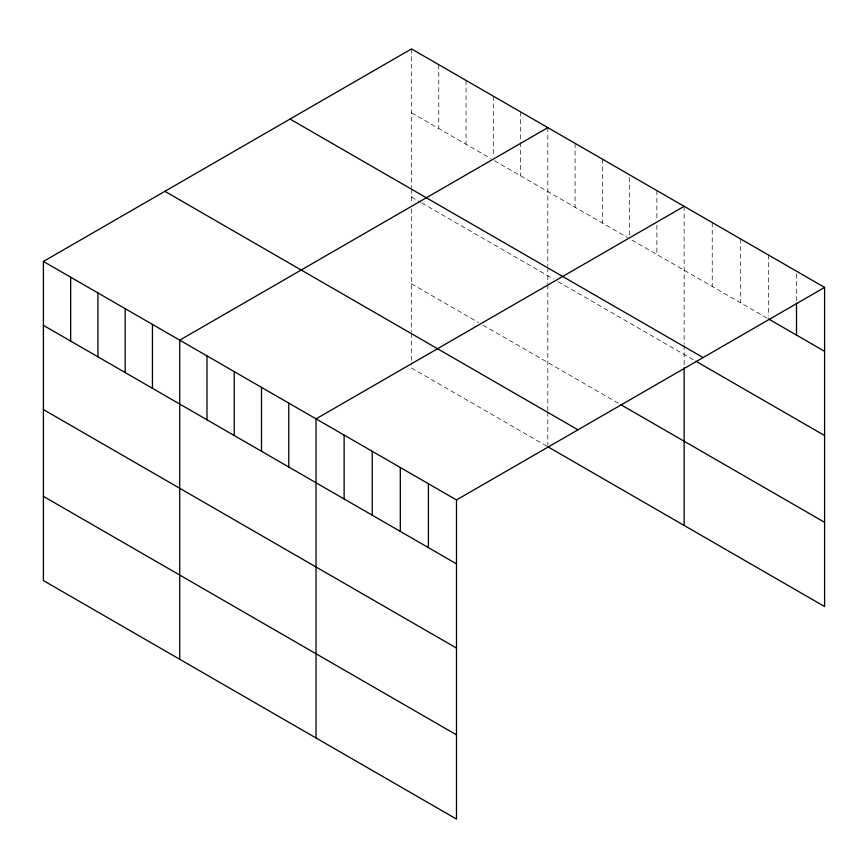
<?xml version="1.0" encoding="UTF-8"?>
<svg xmlns="http://www.w3.org/2000/svg" width="868" height="868" viewBox="0 0 868 868"><rect width="100%" height="100%" fill="white"/><g stroke="black" fill="none" stroke-linecap="round" stroke-linejoin="round"><path stroke-width="0.65" stroke-dasharray="4.34 3.25" d="M411.508 48.923L411.508 187.694M411.508 112.829L491.028 158.736M494.434 160.71L627.347 237.441M631.893 240.067L767.247 318.209M411.508 197.047L420.6 202.298M421.729 202.949L553.513 279.029M558.048 281.655L694.682 360.535M411.508 283.825L478.528 322.527M483.075 325.142L619.394 403.848M546.688 446.098L411.508 368.054L411.508 362.705M796.509 273.865L796.509 300.491M768.419 254.986L768.419 316.223M740.328 238.776L740.328 302.672M712.237 222.555L712.237 286.451M684.147 206.334L684.147 343.761M684.147 345.095L684.147 366.296M656.881 190.591L656.881 219.886M656.881 225.203L656.881 254.498M629.625 177.517L629.625 236.096M602.359 159.115L602.359 223.011M575.093 143.372L575.093 207.268M547.827 127.629L547.827 266.4M547.827 267.735L547.827 283.641M547.827 284.954L547.827 410.662M547.827 411.996L547.827 445.414M520.561 111.896L520.561 141.18M520.561 142.504L520.561 175.792M493.306 96.153L493.306 156.056M466.04 80.409L466.04 144.305M438.774 64.666L438.774 128.572M411.508 189.029L411.508 203.622M411.508 208.884L411.508 331.956M411.508 333.29L411.508 361.37"/><path stroke-width="1.3" d="M43.4 261.452L456.492 499.946L456.492 819.077L43.4 580.573L43.4 261.452L411.508 48.923L824.6 287.427L824.6 606.548L547.827 446.749M547.827 127.629L179.719 340.158L179.719 659.279M684.147 206.334L316.039 418.864L316.039 737.984M456.492 499.946L824.6 287.427M768.419 318.892L824.6 351.323M290.031 119.057L703.123 357.562M695.854 361.218L824.6 435.552M620.533 404.51L824.6 522.319M164.877 191.318L577.969 429.812M43.4 325.348L456.492 563.853M43.4 409.577L456.492 648.07M43.4 496.355L456.492 734.849M796.509 303.16L796.509 335.102M684.147 367.609L684.147 525.455M428.401 483.736L428.401 547.632M400.311 467.516L400.311 531.411M372.22 451.295L372.22 515.191M344.129 435.074L344.129 498.981M288.773 403.121L288.773 467.017M261.507 387.378L261.507 451.284M234.251 371.634L234.251 435.541M206.985 355.902L206.985 419.797M152.453 324.415L152.453 388.321M125.187 308.672L125.187 372.578M97.932 292.939L97.932 356.835M70.666 277.196L70.666 341.091"/></g></svg>
